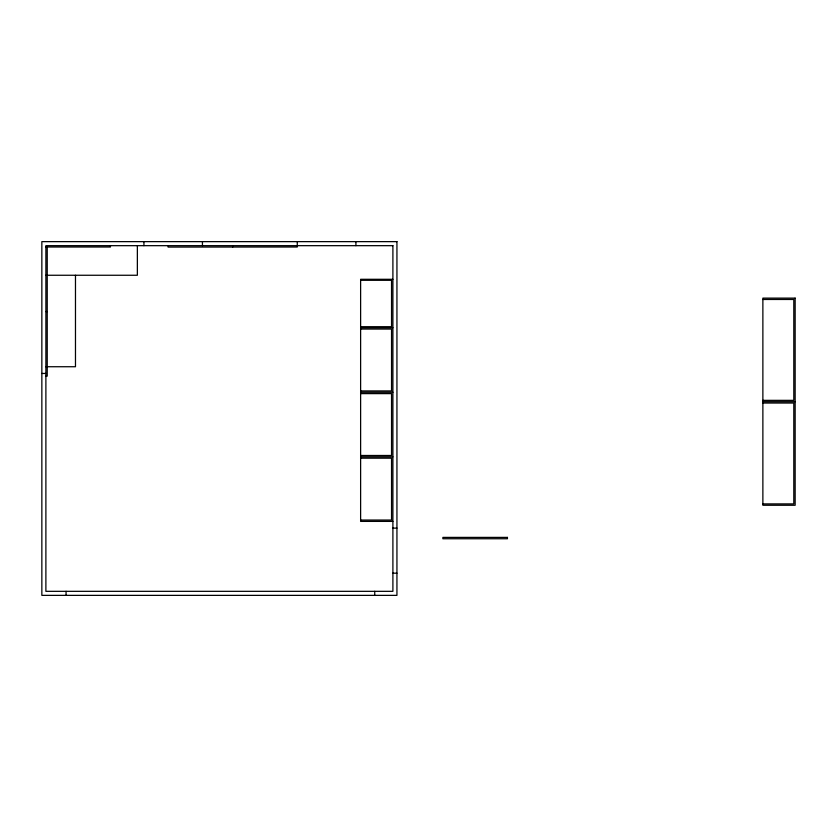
<?xml version="1.0" encoding="UTF-8"?>
<svg xmlns="http://www.w3.org/2000/svg" width="837" height="837" viewBox="0 0 837 837"><rect width="100%" height="100%" fill="white"/><g stroke="black" fill="none" stroke-linecap="round" stroke-linejoin="round"><path stroke-width="1.26" d="M45.889 247.009L110.442 247.009L110.442 245.67M45.889 275.258L137.362 275.258L137.362 245.67M392.898 279.296L360.621 279.296L360.621 521.388L392.898 521.388M360.621 280.301L391.549 280.301L391.549 326.702L360.621 326.702M762.873 299.468L793.8 299.468L793.8 400.348L762.873 400.348M45.889 311.573L47.228 311.573M360.621 327.717L392.898 327.717M360.621 329.056L391.549 329.056L391.549 390.931L360.621 390.931M45.889 366.732L75.476 366.732L75.476 275.258M41.85 373.459L45.889 373.459M45.889 376.137L47.228 376.137L47.228 247.009M360.621 392.271L392.898 392.271M360.621 393.62L391.549 393.62L391.549 455.485L360.621 455.485M762.873 401.687L795.15 401.687M762.873 403.036L793.8 403.036L793.8 503.905L762.873 503.905M360.621 456.835L392.898 456.835M360.621 458.174L391.549 458.174L391.549 520.049L360.621 520.049M392.898 528.116L396.937 528.116M392.898 573.178L396.937 573.178M374.735 591.33L374.735 595.369M355.913 241.631L355.913 245.67M297.271 241.631L297.271 247.009L168.111 247.082L168.111 245.743M232.707 245.67L232.676 247.082M202.439 241.631L202.439 245.67M143.933 241.631L143.933 245.67M66.06 591.33L66.06 595.369M396.937 241.631L41.85 241.631L41.85 595.369L396.937 595.369L396.937 241.631M392.898 245.67L45.889 245.67L45.889 591.33L392.898 591.33L392.898 245.67M795.15 298.118L762.873 298.118L762.873 505.255L795.15 505.255L795.15 298.118M507.442 537.396L442.878 537.396L442.878 538.746L507.442 538.746L507.442 537.396"/></g></svg>
